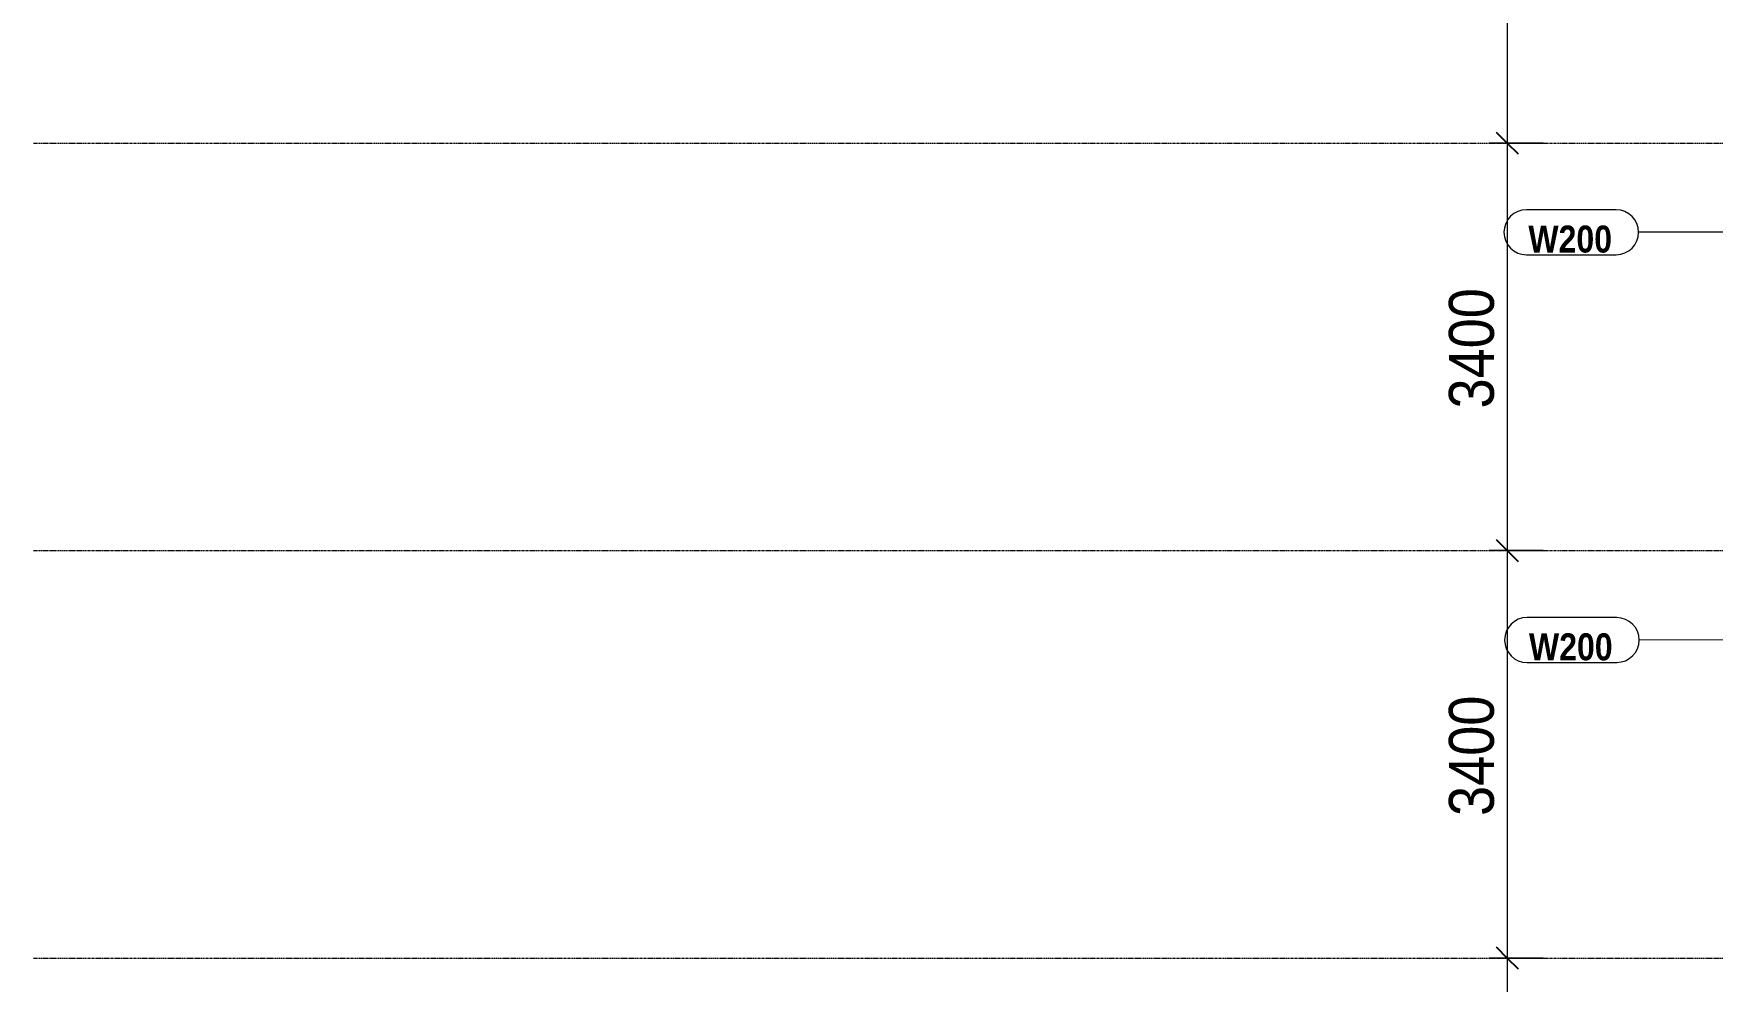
# Model space of a CAD drawing. Header units: millimetres. Extents: x 1240 to 198004, y -7796 to 35300.
# Drawn here: x 1240 to 15242, y 5405 to 13314 of the extents above; entities that cross this region are included whole.
import ezdxf

# ---------------------------------------------------------------- set-up
doc = ezdxf.new("R2010")
doc.units = ezdxf.units.MM
doc.linetypes.add('Centre', pattern=[31.75, 6.35, -4.7625, 15.875, -4.7625])
for name, color, linetype, lineweight in [('A-ANNO-DIMS', 211, 'Continuous', 9), ('A-ANNO-DIMS-150', 211, 'Continuous', 9), ('A-FLOR-LEVL-2', 51, 'Centre', 9), ('A-WALL-IDEN', 211, 'Continuous', 9)]:
    doc.layers.add(name, color=color, linetype=linetype, lineweight=lineweight)
doc.styles.add('Arial_B', font='arialbd.ttf', dxfattribs={"width": 0.85, "height": 225})
doc.styles.add('UTM Avo', font='', dxfattribs={"width": 0.9, "height": 375})
doc.styles.get('UTM Avo').set_extended_font_data('UTM Avo')
doc.dimstyles.new('1_Dim_chi_tiet_2_5', dxfattribs={"dimscale": 304.8, "dimtxt": 374.737856, "dimasz": 0.590551, "dimexe": 0.492126, "dimexo": 0.0625, "dimgap": 0.049213, "dimtad": 1, "dimdec": 0, "dimrnd": 5, "dimzin": 0, "dimdsep": 46, "dimtxsty": 'UTM Avo', "dimblk1": 'OBLIQUE', "dimblk2": 'OBLIQUE', "dimsah": 1, "dimcen": 0.09, "dimdle": 0.492126, "dimazin": 0, "dimtfac": 1, "dimtdec": 4, "dimtix": 1, "dimtmove": 0, "dimatfit": 3, "dimfxl": 0.984252, "dimfxlon": 1, "dimtvp": 1, "dimtolj": 1, "dimtzin": 0, "dimarcsym": 2})

# ---------------------------------------------------------------- blocks, each defined once
blk = doc.blocks.new('CTL_WALL TAG NO MARK - 10-2062273-TKCS_MẶT ĐỨNG NỘI KHU 1')
at = {"layer": 'A-WALL-IDEN'}
for p, q in [((16489, 30459), (15741, 30459)), ((15741, 30084), (16489, 30084))]:
    blk.add_line(p, q, dxfattribs=at)
for centre, radius, start, end in [((15741, 30272), 188, 90, 270), ((16489, 30272), 187, 270, 90)]:
    blk.add_arc(centre, radius, start, end, dxfattribs=at)
blk = doc.blocks.new('DIMBLOCK19-TKCS_MẶT ĐỨNG NỘI KHU 1')
at = {"layer": 'A-ANNO-DIMS-150', "lineweight": 25}
for p, q in [((13531, 15800), (13441, 15890)), ((13531, 15800), (13621, 15710)), ((13531, 12400), (13441, 12490)), ((13531, 12400), (13621, 12310))]:
    blk.add_line(p, q, dxfattribs=at)
at = {"layer": 'A-ANNO-DIMS-150'}
for p, q in [((13831, 15800), (13381, 15800)), ((13531, 15800), (13531, 12400)), ((13531, 15800), (13831, 15800)), ((13831, 12400), (13381, 12400)), ((13531, 12400), (13831, 12400))]:
    blk.add_line(p, q, dxfattribs=at)
at = {"layer": 'A-ANNO-DIMS-150', "color": 0, "insert": (13044, 13586), "char_height": 375, "width": 1232.47, "attachment_point": 1, "rotation": 90, "line_spacing_factor": 1.110334, "style": 'UTM Avo'}
blk.add_mtext('3400', dxfattribs=at)
blk = doc.blocks.new('_Oblique')
at = {"color": 0, "linetype": 'ByBlock', "lineweight": -2}
blk.add_line((-0.5, -0.5), (0.5, 0.5), dxfattribs=at)
blk = doc.blocks.new('DIMBLOCK20-TKCS_MẶT ĐỨNG NỘI KHU 1')
at = {"layer": 'A-ANNO-DIMS-150', "lineweight": 25}
for p, q in [((13531, 12400), (13441, 12490)), ((13531, 12400), (13621, 12310)), ((13531, 9000), (13441, 9090)), ((13531, 9000), (13621, 8910))]:
    blk.add_line(p, q, dxfattribs=at)
at = {"layer": 'A-ANNO-DIMS-150'}
for p, q in [((13831, 12400), (13381, 12400)), ((13531, 12400), (13531, 9000)), ((13531, 12400), (13831, 12400)), ((13831, 9000), (13381, 9000)), ((13531, 9000), (13831, 9000))]:
    blk.add_line(p, q, dxfattribs=at)
at = {"layer": 'A-ANNO-DIMS-150', "color": 0, "insert": (13044, 10186), "char_height": 375, "width": 1232.47, "attachment_point": 1, "rotation": 90, "line_spacing_factor": 1.110334, "style": 'UTM Avo'}
blk.add_mtext('3400', dxfattribs=at)
blk = doc.blocks.new('DIMBLOCK21-TKCS_MẶT ĐỨNG NỘI KHU 1')
at = {"layer": 'A-ANNO-DIMS-150'}
for p, q in [((13831, 9000), (13381, 9000)), ((13531, 9000), (13531, 5600)), ((13531, 9000), (13831, 9000)), ((13831, 5600), (13381, 5600)), ((13531, 5600), (13831, 5600))]:
    blk.add_line(p, q, dxfattribs=at)
at = {"layer": 'A-ANNO-DIMS-150', "lineweight": 25}
for p, q in [((13531, 9000), (13441, 9090)), ((13531, 9000), (13621, 8910)), ((13531, 5600), (13441, 5690)), ((13531, 5600), (13621, 5510))]:
    blk.add_line(p, q, dxfattribs=at)
at = {"layer": 'A-ANNO-DIMS-150', "color": 0, "insert": (13044, 6786), "char_height": 375, "width": 1232.47, "attachment_point": 1, "rotation": 90, "line_spacing_factor": 1.110334, "style": 'UTM Avo'}
blk.add_mtext('3400', dxfattribs=at)
blk = doc.blocks.new('DIMBLOCK22-TKCS_MẶT ĐỨNG NỘI KHU 1')
at = {"layer": 'A-ANNO-DIMS-150', "lineweight": 25}
for p, q in [((13531, 5600), (13441, 5690)), ((13531, 5600), (13621, 5510)), ((13531, 2200), (13441, 2290)), ((13531, 2200), (13621, 2110))]:
    blk.add_line(p, q, dxfattribs=at)
at = {"layer": 'A-ANNO-DIMS-150'}
for p, q in [((13831, 5600), (13381, 5600)), ((13531, 5600), (13531, 2200)), ((13531, 5600), (13831, 5600)), ((13831, 2200), (13381, 2200)), ((13531, 2200), (13831, 2200))]:
    blk.add_line(p, q, dxfattribs=at)
at = {"layer": 'A-ANNO-DIMS-150', "color": 0, "insert": (13044, 3386), "char_height": 375, "width": 1232.47, "attachment_point": 1, "rotation": 90, "line_spacing_factor": 1.110334, "style": 'UTM Avo'}
blk.add_mtext('3400', dxfattribs=at)

msp = doc.modelspace()

# ---------------------------------------------------------------- linework, layer by layer
at = {"layer": 'A-FLOR-LEVL-2'}
for p, q in [((1240.2, 12400), (91585, 12400)), ((1240.2, 9000), (91585, 9000)), ((1240.2, 5600), (91585, 5600))]:
    msp.add_line(p, q, dxfattribs=at)
at = {"layer": 'A-WALL-IDEN'}
for p, q in [((15986.6, 11657.5), (14626.2, 11656)), ((15853.5, 8255.1), (14631.2, 8253.6))]:
    msp.add_line(p, q, dxfattribs=at)

# ---------------------------------------------------------------- block references
for p in [(-2050, -18615.6), (-2045, -22018.1)]:
    msp.add_blockref('CTL_WALL TAG NO MARK - 10-2062273-TKCS_MẶT ĐỨNG NỘI KHU 1', p, dxfattribs=at)

# ---------------------------------------------------------------- texts
at = {"layer": 'A-WALL-IDEN', "char_height": 225, "width": 725.475, "attachment_point": 5, "line_spacing_factor": 0.936439, "style": 'Arial_B'}
for insert in [(14055.5, 11598), (14060.5, 8195.5)]:
    msp.add_mtext('\\pt6.37425,12.75075,19.125,25.49925,31.87575,38.25,44.62425,51.00075,57.375,63.74925,70.12575,76.5,82.87425,89.25075,95.625,101.99925,108.37575,114.75,121.12425,127.50075,133.875,140.24925,146.62575,153,159.37425,165.75075,172.125,178.49925,184.87575,191.25,197.62425,204.00075;W200', dxfattribs=dict(at, insert=insert))

# ---------------------------------------------------------------- dimensions: what is measured, and where the dimension line sits
at = {"layer": 'A-ANNO-DIMS'}
for base, p1, p2, picture, middle in [((13531, 12400), (13831, 15800), (13831, 12400), 'DIMBLOCK19-TKCS_MẶT ĐỨNG NỘI KHU 1', (13321.9, 14100)), ((13531, 9000), (13831, 12400), (13831, 9000), 'DIMBLOCK20-TKCS_MẶT ĐỨNG NỘI KHU 1', (13321.9, 10700)), ((13531, 5600), (13831, 9000), (13831, 5600), 'DIMBLOCK21-TKCS_MẶT ĐỨNG NỘI KHU 1', (13321.9, 7300)), ((13531, 2200), (13831, 5600), (13831, 2200), 'DIMBLOCK22-TKCS_MẶT ĐỨNG NỘI KHU 1', (13321.9, 3900))]:
    dim = msp.add_linear_dim(base=base, p1=p1, p2=p2, angle=90, dimstyle='1_Dim_chi_tiet_2_5', override={"dimpost": '<>', "dimfxl": 3400}, dxfattribs=at)
    dim.commit()
    dim.dimension.update_dxf_attribs({"geometry": picture, "text_midpoint": middle})

doc.saveas('drawing.dxf')
